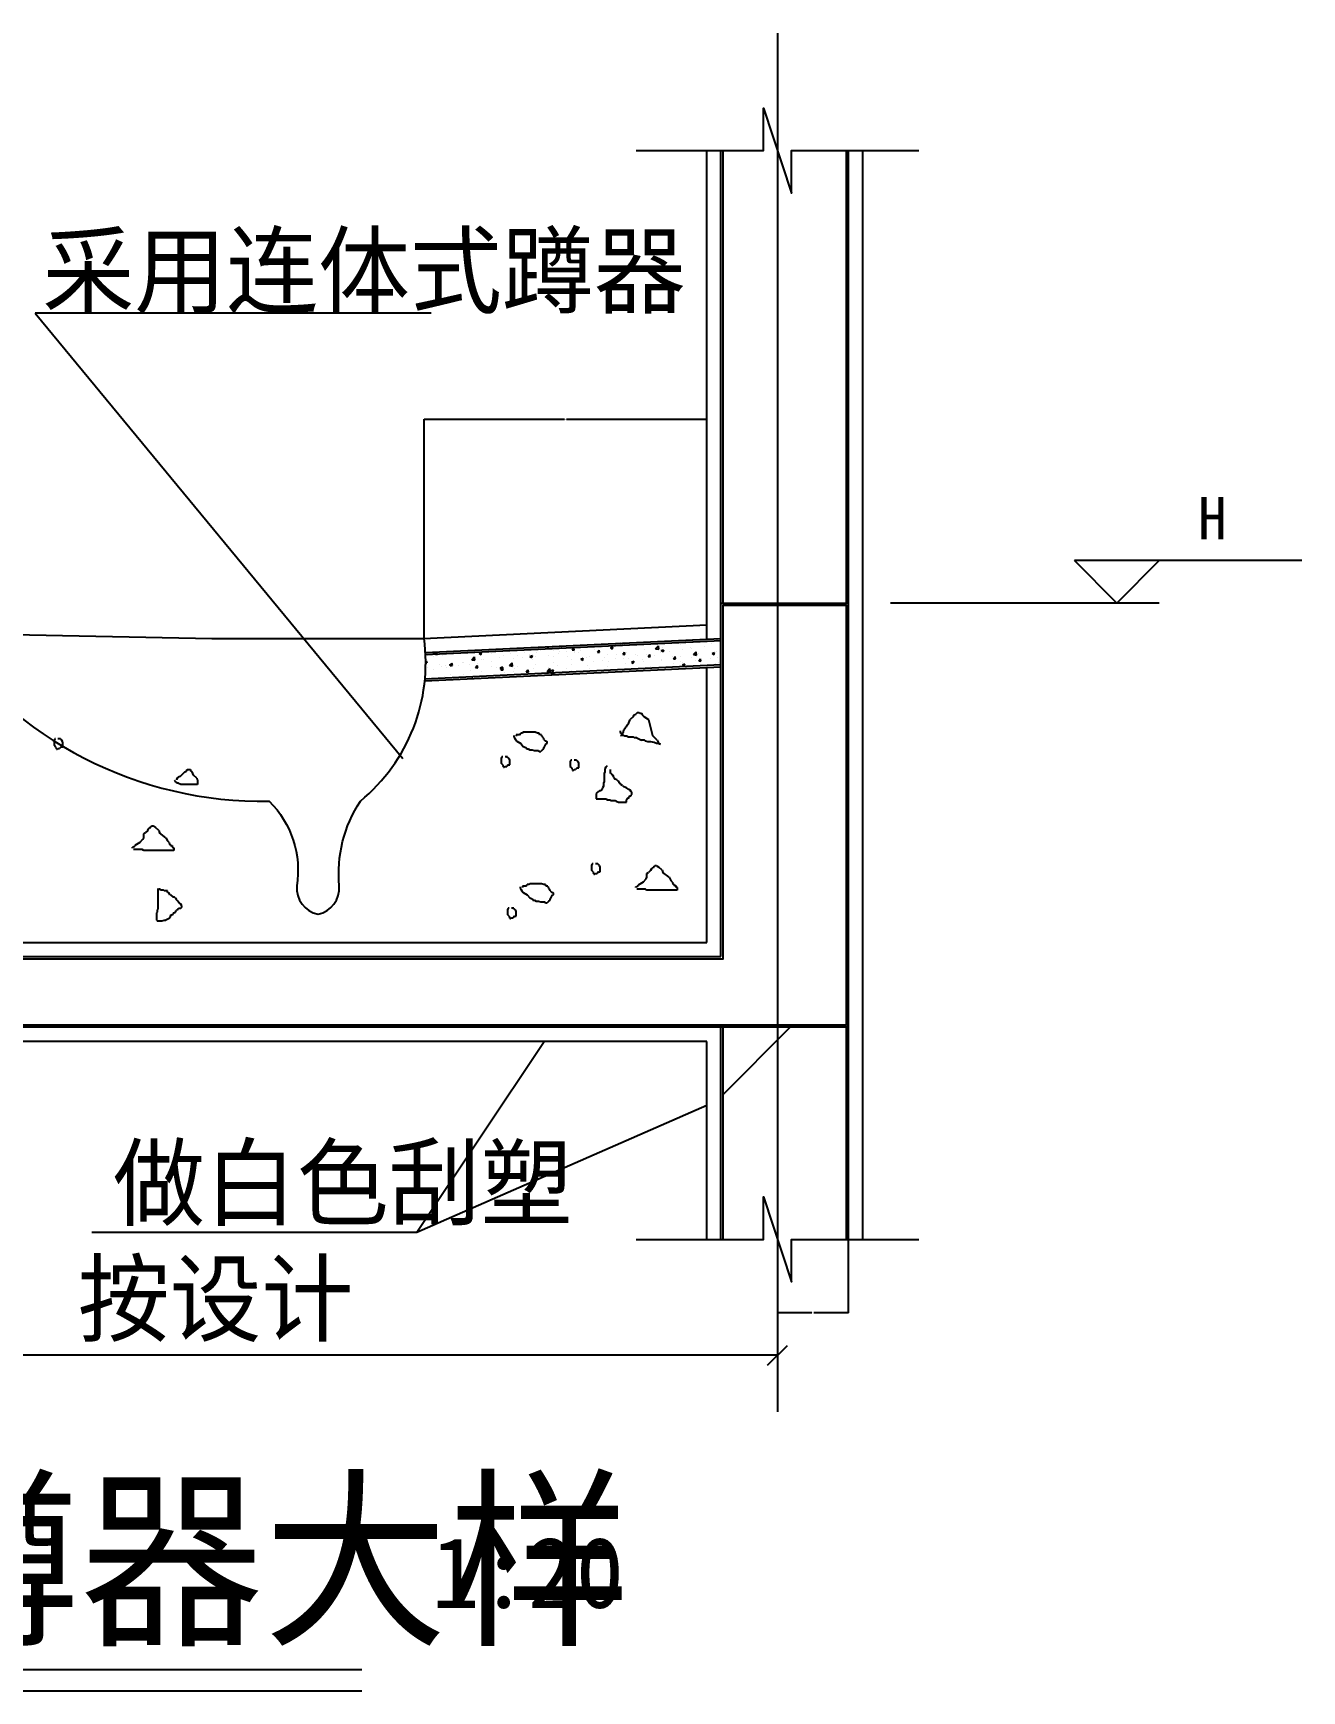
# Model space of a CAD drawing. Header units: metres. Extents: x -1734 to 1980, y 318 to 2961.
# Drawn here: x 185 to 1980, y 318 to 2662 of the extents above; entities that cross this region are included whole.
import ezdxf

# ---------------------------------------------------------------- set-up
doc = ezdxf.new("R2010")
doc.units = ezdxf.units.M
for name, color, linetype in [('DOTE', 1, 'Continuous'), ('PUB_DIM', 3, 'Continuous'), ('PUB_TEXT', 7, 'Continuous'), ('PUB_WALL', 255, 'Continuous'), ('S_FLOOR', 2, 'Continuous'), ('S_SURFACE', 6, 'Continuous'), ('S_WALL', 255, 'Continuous')]:
    doc.layers.add(name, color=color, linetype=linetype)
doc.dimstyles.get("Standard").update_dxf_attribs({"dimtxt": 2.5, "dimasz": 2.5, "dimexe": 1.25, "dimexo": 0.625, "dimtad": 1, "dimcen": 2.5, "dimazin": 3, "dimtfac": 1, "dimtmove": 0, "dimatfit": 3})

# ---------------------------------------------------------------- blocks, each defined once
blk = doc.blocks.new('_DIMX')
blk.add_lwpolyline([(-70, -70), (70, 70)])
blk = doc.blocks.new('*D2')
for p, q in [((1338.29, 1856.17), (1338.29, 1556.17)), ((1338.04, 1556.17), (1337.79, 1556.17)), ((1338.29, 1256.17), (1338.29, 1556.17)), ((1338.29, 1556.17), (1338.29, 1556.17)), ((1338.54, 1556.17), (1338.79, 1556.17))]:
    blk.add_line(p, q)
at = {"layer": 'Defpoints'}
for p in [(1338.29, 1856.17), (1338.29, 1556.17), (1338.29, 1256.17)]:
    blk.add_point(p, dxfattribs=at)
at = {"layer": 'PUB_DIM', "insert": (1338.29, 1557.295), "char_height": 1, "attachment_point": 5}
blk.add_mtext('按设计', dxfattribs=at)
blk = doc.blocks.new('*D4')
for p, q in [((1238.29, 982.3), (1238.29, 852.3)), ((1338.29, 982.3), (1338.29, 852.3)), ((1286.79, 852.3), (1238.04, 852.3)), ((1338.54, 852.3), (1289.79, 852.3))]:
    blk.add_line(p, q)
at = {"layer": 'Defpoints'}
for p in [(1238.29, 982.3), (1338.29, 982.3), (1338.29, 852.3)]:
    blk.add_point(p, dxfattribs=at)
at = {"layer": 'PUB_DIM', "insert": (1288.29, 852.3), "char_height": 1, "attachment_point": 5}
blk.add_mtext('100', dxfattribs=at)
blk = doc.blocks.new('*D7')
for p, q in [((738.29, 1806.17), (738.29, 2116.19)), ((738.54, 2116.19), (936.79, 2116.19)), ((939.79, 2116.19), (1138.04, 2116.19)), ((1138.29, 1806.17), (1138.29, 2116.19))]:
    blk.add_line(p, q)
at = {"layer": 'Defpoints'}
for p in [(738.29, 2116.19), (738.29, 1806.17), (1138.29, 1806.17)]:
    blk.add_point(p, dxfattribs=at)
at = {"layer": 'PUB_DIM', "insert": (938.29, 2116.19), "char_height": 1, "attachment_point": 5}
blk.add_mtext('400', dxfattribs=at)

msp = doc.modelspace()

# ---------------------------------------------------------------- hatches: boundary and pattern name
at = {"layer": 'S_SURFACE'}
h = msp.add_hatch(dxfattribs=at)
h.set_pattern_fill('ANSI31', scale=300)
h.paths.add_polyline_path([(1335.29, 2496.17), (1258.29, 2496.17), (1258.29, 2436.17), (1238.29, 2496.17), (1238.29, 1856.17), (1335.29, 1856.17)])
h.paths.add_polyline_path([(1161.29, 1856.17), (1238.29, 1856.17), (1238.29, 2496.17), (1218.29, 2556.17), (1218.29, 2496.17), (1161.29, 2496.17)])
h.paths.add_polyline_path([(1161.29, 956.17), (1218.29, 956.17), (1218.29, 1016.17), (1238.29, 956.17), (1238.29, 1256.17), (1161.29, 1256.17)])
h.paths.add_polyline_path([(1335.29, 1256.17), (1238.29, 1256.17), (1238.29, 956.17), (1258.29, 896.17), (1258.29, 956.17), (1335.29, 956.17)])

# ---------------------------------------------------------------- linework, layer by layer
msp.add_line((1238.09, 792.3), (-601.51, 792.3))
for points in [[(0, 347.88), (650.13, 347.88)], [(0, 317.6), (650.13, 317.6)]]:
    msp.add_lwpolyline(points)
at = {"layer": 'DOTE'}
msp.add_line((1238.29, 2662.3), (1238.29, 712.3), dxfattribs=at)
at = {"layer": 'PUB_DIM'}
for p, q in [((1980, 1916.17), (1658.29, 1916.17)), ((1718.29, 1856.17), (1658.29, 1916.17)), ((1778.29, 1916.17), (1718.29, 1856.17)), ((1778.29, 1856.17), (1398.29, 1856.17))]:
    msp.add_line(p, q, dxfattribs=at)
at = {"layer": 'PUB_WALL'}
for points in [[(1161.29, 1856.17), (1161.29, 2496.17)], [(1335.29, 2496.17), (1335.29, 1856.17)], [(-1261.71, 1853.17), (-544.71, 1853.17), (-544.71, 1353.17), (1161.29, 1353.17), (1161.29, 1853.17), (1335.29, 1853.17), (1335.29, 1259.17), (-658.71, 1259.17), (-658.71, 1759.17), (-1261.71, 1759.17)], [(740.32, 1783.26), (1158.43, 1803.17)], [(739.09, 1749.17), (1158.14, 1769.12)], [(1161.29, 956.17), (1161.29, 1256.17)], [(1335.29, 1256.17), (1335.29, 956.17)]]:
    msp.add_lwpolyline(points, dxfattribs=at)
at = {"layer": 'S_FLOOR'}
for p, q in [((1158.29, 1356.17), (1158.29, 1856.17)), ((1158.29, 1856.17), (1338.29, 1856.17)), ((1338.29, 1856.17), (1338.29, 1256.17)), ((740.18, 1786.26), (1158.29, 1806.17)), ((739.23, 1746.17), (1158.29, 1766.13)), ((-541.71, 1356.17), (1158.29, 1356.17)), ((1338.29, 1256.17), (-661.71, 1256.17))]:
    msp.add_line(p, q, dxfattribs=at)
at = {"layer": 'S_SURFACE'}
for p, q in [((1138.29, 1825.24), (1138.29, 2496.17)), ((1358.29, 2496.17), (1358.29, 956.17)), ((188.29, 2266.17), (708.29, 1636.17)), ((748.29, 2266.17), (188.29, 2266.17)), ((-541.31, 1826.17), (438.69, 1806.17)), ((438.29, 1806.17), (738.29, 1806.17)), ((737.33, 1806.15), (1138.29, 1825.24)), ((752.31, 1784.24), (754.92, 1786.96)), ((752.31, 1784.24), (756.75, 1783.55)), ((756.77, 1783.55), (756.37, 1787.03)), ((768.72, 1785.06), (768.72, 1785.06)), ((780.6, 1787.55), (780.6, 1787.55)), ((783.48, 1784.36), (783.48, 1784.36)), ((794.69, 1788.81), (794.69, 1788.81)), ((807.3, 1786.42), (807.3, 1786.42)), ((815.06, 1788.52), (815.06, 1788.52)), ((816.25, 1784.77), (819.75, 1786.11)), ((816.25, 1784.77), (818.73, 1783.09)), ((818.75, 1783.1), (819.77, 1786.12)), ((827.58, 1790.17), (827.58, 1790.17)), ((833.99, 1785.29), (833.99, 1785.29)), ((850.14, 1790.88), (850.14, 1790.88)), ((860.68, 1784.16), (860.68, 1784.16)), ((870.98, 1782.63), (870.98, 1782.63)), ((876.83, 1789.75), (876.83, 1789.75)), ((880.16, 1786.83), (880.16, 1786.83)), ((887.37, 1783.04), (887.37, 1783.04)), ((888.1, 1780.76), (891.6, 1782.11)), ((890.61, 1779.09), (891.62, 1782.11)), ((896.65, 1786.16), (896.65, 1786.16)), ((903.52, 1788.62), (903.52, 1788.62)), ((909.32, 1791.84), (909.32, 1791.84)), ((911.83, 1793.2), (912.91, 1794.49)), ((911.83, 1793.2), (914.82, 1792.93)), ((914.84, 1792.94), (914.54, 1794.56)), ((921.91, 1789.36), (921.91, 1789.36)), ((927.97, 1785.4), (927.97, 1785.4)), ((930.21, 1787.5), (930.21, 1787.5)), ((932.31, 1795.41), (932.6, 1795.21)), ((932.62, 1795.22), (932.69, 1795.43)), ((940.49, 1787.04), (940.49, 1787.04)), ((947.69, 1790.06), (950.1, 1792.93)), ((947.69, 1790.06), (950.68, 1789.8)), ((947.88, 1793.11), (947.88, 1793.11)), ((950.7, 1789.8), (950.12, 1792.94)), ((950.46, 1785.86), (950.46, 1785.86)), ((956.9, 1786.37), (956.9, 1786.37)), ((959.42, 1789.54), (959.42, 1789.54)), ((973.55, 1796.63), (973.55, 1796.63)), ((979.62, 1790.87), (979.62, 1790.87)), ((983.55, 1786.92), (985.96, 1789.79)), ((983.55, 1786.92), (986.54, 1786.66)), ((983.59, 1785.24), (983.59, 1785.24)), ((986.56, 1786.66), (985.98, 1789.8)), ((991, 1793.69), (991, 1793.69)), ((998.19, 1783.18), (998.19, 1783.18)), ((1001.97, 1792.89), (1005.47, 1794.23)), ((1001.97, 1792.89), (1004.46, 1791.21)), ((1003.52, 1795.34), (1003.52, 1795.34)), ((1004.48, 1791.21), (1005.49, 1794.23)), ((1008.78, 1795.87), (1008.78, 1795.87)), ((1010.28, 1784.11), (1010.28, 1784.11)), ((1015.53, 1799.37), (1016.93, 1799.15)), ((1016.95, 1799.16), (1016.92, 1799.44)), ((1019.42, 1783.78), (1021.83, 1786.65)), ((1019.42, 1783.78), (1022.41, 1783.52)), ((1022.43, 1783.53), (1021.85, 1786.66)), ((1022.45, 1797.84), (1022.45, 1797.84)), ((1024.16, 1786.93), (1024.16, 1786.93)), ((1036.97, 1782.99), (1036.97, 1782.99)), ((1040.88, 1782.27), (1040.88, 1782.27)), ((1049.84, 1790.45), (1049.84, 1790.45)), ((1053.4, 1783.92), (1053.4, 1783.92)), ((1055.28, 1780.64), (1057.69, 1783.52)), ((1057.03, 1783.38), (1057.03, 1783.38)), ((1058.29, 1780.39), (1057.71, 1783.52)), ((1065.85, 1791.57), (1069.74, 1795.63)), ((1065.85, 1791.57), (1070.3, 1790.88)), ((1070.32, 1790.88), (1069.76, 1795.63)), ((1072.33, 1786.41), (1072.33, 1786.41)), ((1073.83, 1788.88), (1077.33, 1790.22)), ((1073.83, 1788.88), (1076.31, 1787.2)), ((1075.09, 1793.65), (1075.09, 1793.65)), ((1076.33, 1787.21), (1077.35, 1790.23)), ((1086.19, 1788.39), (1086.19, 1788.39)), ((1101.06, 1797.4), (1101.06, 1797.4)), ((1103.91, 1790.57), (1103.91, 1790.57)), ((1115.35, 1793.39), (1115.35, 1793.39)), ((1116.43, 1792.22), (1116.43, 1792.22)), ((1117.03, 1804.21), (1118.33, 1803.33)), ((1118.35, 1803.34), (1118.66, 1804.28)), ((1119.21, 1783.29), (1123.1, 1787.35)), ((1119.21, 1783.29), (1123.66, 1782.6)), ((1123.68, 1782.6), (1123.13, 1787.35)), ((1126.12, 1784.28), (1126.12, 1784.28)), ((1126.73, 1800.92), (1126.73, 1800.92)), ((1135.36, 1794.71), (1135.36, 1794.71)), ((1144.51, 1798.4), (1144.51, 1798.4)), ((1145.68, 1784.88), (1149.18, 1786.22)), ((1145.68, 1784.88), (1148.17, 1783.2)), ((1148.19, 1783.2), (1149.2, 1786.23)), ((1151.38, 1787.48), (1151.38, 1787.48)), ((1151.99, 1804.12), (1151.99, 1804.12)), ((1153.47, 1804.02), (1153.47, 1804.02)), ((740.56, 1771.18), (742.44, 1771.01)), ((740.57, 1772.6), (741.86, 1774.15)), ((742.46, 1771.02), (741.88, 1774.15)), ((742.86, 1765.21), (742.86, 1765.21)), ((743.47, 1781.86), (743.47, 1781.86)), ((751.39, 1762.15), (751.39, 1762.15)), ((752.03, 1780.22), (752.03, 1780.22)), ((760.11, 1768.85), (760.11, 1768.85)), ((763.52, 1766.81), (763.52, 1766.81)), ((764.55, 1781.87), (764.55, 1781.87)), ((768.11, 1768.42), (768.11, 1768.42)), ((770.33, 1764.64), (770.33, 1764.64)), ((774.24, 1768.64), (777.74, 1769.98)), ((774.24, 1768.64), (776.72, 1766.96)), ((775.31, 1768.14), (777.72, 1771.01)), ((775.31, 1768.14), (778.3, 1767.87)), ((776.74, 1766.97), (777.76, 1769.99)), ((778.32, 1767.88), (777.74, 1771.01)), ((786.81, 1767.72), (786.81, 1767.72)), ((792.68, 1771.82), (792.68, 1771.82)), ((794.08, 1772.16), (794.08, 1772.16)), ((801.91, 1768.8), (801.91, 1768.8)), ((804.66, 1760.84), (804.66, 1760.84)), ((805.67, 1775.97), (809.56, 1780.03)), ((805.67, 1775.97), (810.11, 1775.28)), ((810.13, 1775.28), (809.58, 1780.03)), ((811.18, 1765), (813.59, 1767.87)), ((811.18, 1765), (814.16, 1764.74)), ((813.5, 1766.59), (813.5, 1766.59)), ((814.18, 1764.74), (813.61, 1767.88)), ((814.42, 1770.45), (814.42, 1770.45)), ((819.15, 1759.04), (819.15, 1759.04)), ((819.75, 1775.69), (819.75, 1775.69)), ((821.84, 1776.82), (821.84, 1776.82)), ((833.36, 1772.94), (833.36, 1772.94)), ((833.82, 1765.84), (833.82, 1765.84)), ((840.19, 1765.46), (840.19, 1765.46)), ((844.4, 1762.24), (844.4, 1762.24)), ((845.01, 1778.89), (845.01, 1778.89)), ((846.09, 1764.64), (849.59, 1765.98)), ((846.09, 1764.64), (848.58, 1762.96)), ((847.04, 1761.86), (849.45, 1764.73)), ((847.04, 1761.86), (850.03, 1761.6)), ((848.6, 1762.96), (849.61, 1765.99)), ((850.05, 1761.6), (849.47, 1764.74)), ((851, 1781.83), (851, 1781.83)), ((859.03, 1767.69), (862.92, 1771.75)), ((859.03, 1767.69), (863.48, 1767)), ((863.5, 1767), (862.94, 1771.75)), ((862.98, 1770.85), (862.98, 1770.85)), ((864.3, 1759.03), (864.3, 1759.03)), ((864.94, 1777.1), (864.94, 1777.1)), ((866.88, 1764.34), (866.88, 1764.34)), ((870.37, 1765.99), (870.37, 1765.99)), ((877.46, 1778.75), (877.46, 1778.75)), ((882.9, 1758.72), (885.31, 1761.6)), ((882.9, 1758.72), (885.89, 1758.46)), ((883.24, 1761.52), (883.24, 1761.52)), ((885.91, 1758.47), (885.33, 1761.6)), ((888.1, 1780.76), (890.59, 1779.09)), ((892.14, 1775.85), (892.14, 1775.85)), ((893.57, 1763.21), (893.57, 1763.21)), ((896.04, 1769.51), (896.04, 1769.51)), ((896.39, 1781.24), (896.39, 1781.24)), ((912.39, 1759.41), (916.29, 1763.47)), ((912.39, 1759.41), (916.84, 1758.72)), ((914.06, 1781.91), (914.06, 1781.91)), ((914.82, 1765.68), (914.82, 1765.68)), ((916.86, 1758.73), (916.31, 1763.47)), ((917.95, 1760.63), (921.45, 1761.98)), ((917.95, 1760.63), (920.44, 1758.95)), ((920.26, 1762.08), (920.26, 1762.08)), ((920.46, 1758.96), (921.47, 1761.98)), ((921.3, 1780.86), (921.3, 1780.86)), ((921.3, 1772.71), (921.3, 1772.71)), ((927.33, 1767.32), (927.33, 1767.32)), ((940.4, 1763.36), (940.4, 1763.36)), ((940.75, 1780.78), (940.75, 1780.78)), ((946.27, 1769.82), (946.27, 1769.82)), ((946.66, 1759.82), (946.66, 1759.82)), ((946.95, 1760.95), (946.95, 1760.95)), ((947.27, 1776.46), (947.27, 1776.46)), ((959.96, 1776.76), (963.46, 1778.1)), ((959.96, 1776.76), (962.45, 1775.08)), ((962.47, 1775.09), (963.48, 1778.11)), ((967.44, 1779.65), (967.44, 1779.65)), ((969.56, 1768.37), (969.56, 1768.37)), ((972.33, 1763.34), (972.33, 1763.34)), ((972.94, 1779.98), (972.94, 1779.98)), ((973.64, 1759.83), (973.64, 1759.83)), ((977.85, 1773.97), (977.85, 1773.97)), ((990.36, 1775.62), (990.36, 1775.62)), ((994.13, 1778.52), (994.13, 1778.52)), ((997.59, 1766.54), (997.59, 1766.54)), ((998.71, 1773.37), (998.71, 1773.37)), ((1000.33, 1758.7), (1000.33, 1758.7)), ((1009.3, 1778.11), (1009.3, 1778.11)), ((1020.82, 1777.4), (1020.82, 1777.4)), ((1023.56, 1770.29), (1023.56, 1770.29)), ((1027.73, 1762.55), (1027.73, 1762.55)), ((1027.87, 1778.38), (1027.87, 1778.38)), ((1031.82, 1772.75), (1035.32, 1774.1)), ((1031.82, 1772.75), (1034.3, 1771.08)), ((1034.32, 1771.08), (1035.34, 1774.1)), ((1040.24, 1764.2), (1040.24, 1764.2)), ((1047.52, 1776.27), (1047.52, 1776.27)), ((1049.23, 1773.81), (1049.23, 1773.81)), ((1055.28, 1780.64), (1058.27, 1780.38)), ((1059.18, 1766.69), (1059.18, 1766.69)), ((1063.66, 1781.86), (1063.66, 1781.86)), ((1074.21, 1775.14), (1074.21, 1775.14)), ((1074.48, 1777.01), (1074.48, 1777.01)), ((1090.36, 1780.73), (1090.36, 1780.73)), ((1090.76, 1770.85), (1090.76, 1770.85)), ((1091.14, 1777.51), (1093.55, 1780.38)), ((1091.14, 1777.51), (1094.13, 1777.25)), ((1094.15, 1777.25), (1093.57, 1780.39)), ((1099.84, 1764.11), (1099.84, 1764.11)), ((1100.45, 1780.76), (1100.45, 1780.76)), ((1100.9, 1774.01), (1100.9, 1774.01)), ((1103.27, 1772.5), (1103.27, 1772.5)), ((1103.67, 1768.75), (1107.17, 1770.09)), ((1103.67, 1768.75), (1106.16, 1767.07)), ((1106.18, 1767.08), (1107.19, 1770.1)), ((1117.05, 1779.6), (1117.05, 1779.6)), ((1122.21, 1774.99), (1122.21, 1774.99)), ((1125.52, 1767.63), (1125.52, 1767.63)), ((1127.01, 1774.37), (1129.42, 1777.24)), ((1127.01, 1774.37), (1129.99, 1774.11)), ((1127.59, 1772.89), (1127.59, 1772.89)), ((1130.01, 1774.11), (1129.44, 1777.25)), ((1138.29, 1376.17), (1138.29, 1764.92)), ((1142.45, 1768.56), (1142.45, 1768.56)), ((1143.74, 1778.47), (1143.74, 1778.47)), ((1150.77, 1770.83), (1150.77, 1770.83)), ((1153.79, 1779.15), (1153.79, 1779.15)), ((1154.28, 1771.76), (1154.28, 1771.76)), ((742.25, 1748.57), (742.25, 1748.57)), ((746.34, 1750.83), (746.34, 1750.83)), ((767.51, 1751.77), (767.51, 1751.77)), ((775.5, 1755.83), (775.5, 1755.83)), ((788.75, 1749.08), (788.75, 1749.08)), ((793.47, 1755.52), (793.47, 1755.52)), ((801.27, 1750.73), (801.27, 1750.73)), ((806.31, 1749.36), (807.58, 1749.85)), ((807.45, 1749.42), (807.6, 1749.86)), ((820.21, 1753.22), (820.21, 1753.22)), ((851.79, 1757.38), (851.79, 1757.38)), ((882.08, 1753.35), (882.08, 1753.35)), ((911.24, 1758.36), (911.24, 1758.36)), ((918.77, 1755.59), (921.18, 1758.46)), ((918.77, 1755.59), (921.75, 1755.32)), ((920.69, 1756.07), (920.69, 1756.07)), ((921.77, 1755.33), (921.2, 1758.46)), ((1027.84, 1686.82), (1030.08, 1691.3)), ((1034.57, 1695.79), (1030.08, 1691.3)), ((1034.57, 1695.79), (1035.69, 1698.03)), ((1035.69, 1698.03), (1037.93, 1699.15)), ((1040.17, 1701.39), (1037.93, 1699.15)), ((1040.17, 1701.39), (1042.41, 1701.39)), ((1042.41, 1701.39), (1043.54, 1700.27)), ((1043.54, 1700.27), (1045.78, 1700.27)), ((1045.78, 1700.27), (1046.9, 1698.03)), ((1046.9, 1698.03), (1049.14, 1695.79)), ((1049.14, 1695.79), (1055.87, 1691.3)), ((1055.87, 1691.3), (1061.47, 1668.89)), ((865.26, 1668.89), (865.26, 1666.65)), ((865.26, 1666.65), (866.38, 1665.53)), ((866.38, 1665.53), (867.5, 1663.29)), ((873.11, 1670.01), (868.63, 1670.01)), ((868.63, 1670.01), (868.63, 1667.77)), ((873.11, 1670.01), (875.35, 1672.25)), ((877.6, 1672.25), (875.35, 1672.25)), ((878.72, 1673.37), (877.6, 1672.25)), ((895.53, 1673.37), (878.72, 1673.37)), ((898.9, 1672.25), (895.53, 1673.37)), ((901.14, 1672.25), (898.9, 1672.25)), ((902.26, 1670.01), (901.14, 1672.25)), ((904.5, 1670.01), (902.26, 1670.01)), ((904.5, 1668.89), (904.5, 1670.01)), ((905.63, 1667.77), (904.5, 1668.89)), ((905.63, 1666.65), (905.63, 1667.77)), ((905.63, 1666.65), (907.87, 1664.41)), ((1015.5, 1675.61), (1015.5, 1673.37)), ((1015.5, 1673.37), (1016.63, 1672.25)), ((1016.63, 1672.25), (1019.99, 1672.25)), ((1021.11, 1668.89), (1016.63, 1668.89)), ((1016.63, 1668.89), (1016.63, 1667.77)), ((1019.99, 1672.25), (1021.11, 1676.73)), ((1021.11, 1676.73), (1023.35, 1680.1)), ((1022.23, 1667.77), (1021.11, 1668.89)), ((1025.6, 1667.77), (1022.23, 1667.77)), ((1023.35, 1680.1), (1024.47, 1681.22)), ((1024.47, 1681.22), (1025.6, 1683.46)), ((1025.6, 1683.46), (1027.84, 1686.82)), ((1026.72, 1666.65), (1025.6, 1667.77)), ((1034.57, 1666.65), (1026.72, 1666.65)), ((1035.69, 1665.53), (1034.57, 1666.65)), ((1039.05, 1665.53), (1035.69, 1665.53)), ((1039.05, 1665.53), (1045.78, 1662.16)), ((1068.2, 1662.16), (1061.47, 1668.89)), ((215.99, 1664.14), (214.87, 1661.9)), ((214.87, 1661.9), (214.87, 1655.18)), ((217.11, 1652.94), (214.87, 1655.18)), ((217.11, 1664.14), (215.99, 1664.14)), ((217.11, 1652.94), (217.11, 1651.82)), ((217.11, 1651.82), (218.23, 1650.69)), ((218.23, 1650.69), (218.23, 1649.57)), ((218.23, 1649.57), (219.35, 1649.57)), ((219.35, 1649.57), (220.47, 1650.69)), ((223.84, 1664.14), (220.47, 1664.14)), ((220.47, 1650.69), (222.72, 1650.69)), ((224.96, 1652.94), (222.72, 1650.69)), ((223.84, 1663.02), (223.84, 1664.14)), ((224.96, 1663.02), (223.84, 1663.02)), ((226.08, 1661.9), (224.96, 1663.02)), ((224.96, 1652.94), (227.2, 1652.94)), ((227.2, 1659.66), (226.08, 1661.9)), ((227.2, 1652.94), (227.2, 1659.66)), ((867.5, 1663.29), (869.75, 1661.04)), ((869.75, 1661.04), (875.35, 1657.68)), ((875.35, 1657.68), (878.72, 1653.2)), ((878.72, 1653.2), (882.08, 1652.08)), ((882.08, 1652.08), (883.2, 1649.84)), ((883.2, 1649.84), (885.44, 1649.84)), ((885.44, 1649.84), (887.69, 1648.71)), ((887.69, 1648.71), (891.05, 1648.71)), ((891.05, 1648.71), (894.41, 1647.59)), ((894.41, 1647.59), (900.02, 1647.59)), ((900.02, 1647.59), (901.14, 1646.47)), ((901.14, 1646.47), (903.38, 1646.47)), ((905.63, 1648.71), (903.38, 1646.47)), ((905.63, 1648.71), (907.87, 1649.84)), ((907.87, 1663.29), (907.87, 1664.41)), ((907.87, 1663.29), (910.11, 1661.04)), ((910.11, 1656.56), (907.87, 1652.08)), ((907.87, 1649.84), (907.87, 1652.08)), ((911.23, 1661.04), (910.11, 1661.04)), ((910.11, 1656.56), (911.23, 1657.68)), ((911.23, 1661.04), (912.35, 1659.92)), ((911.23, 1657.68), (912.35, 1657.68)), ((912.35, 1657.68), (912.35, 1659.92)), ((1050.26, 1662.16), (1045.78, 1662.16)), ((1051.38, 1661.04), (1050.26, 1662.16)), ((1054.75, 1659.92), (1051.38, 1661.04)), ((1059.23, 1659.92), (1054.75, 1659.92)), ((1063.72, 1658.8), (1059.23, 1659.92)), ((1067.08, 1657.68), (1063.72, 1658.8)), ((1069.32, 1657.68), (1067.08, 1657.68)), ((1068.2, 1662.16), (1070.44, 1657.68)), ((1071.57, 1656.56), (1069.32, 1657.68)), ((1070.44, 1657.68), (1072.69, 1656.56)), ((1072.69, 1656.56), (1071.57, 1656.56)), ((400.02, 1617.33), (402.26, 1618.45)), ((402.26, 1618.45), (403.38, 1620.69)), ((403.38, 1620.69), (407.87, 1620.69)), ((407.87, 1620.69), (407.87, 1619.57)), ((410.11, 1617.33), (407.87, 1619.57)), ((848.44, 1638.63), (847.32, 1636.39)), ((847.32, 1636.39), (847.32, 1629.66)), ((849.56, 1627.42), (847.32, 1629.66)), ((849.56, 1638.63), (848.44, 1638.63)), ((849.56, 1627.42), (849.56, 1626.3)), ((849.56, 1626.3), (850.69, 1625.18)), ((850.69, 1625.18), (850.69, 1624.06)), ((850.69, 1624.06), (851.81, 1624.06)), ((851.81, 1624.06), (852.93, 1625.18)), ((856.29, 1638.63), (852.93, 1638.63)), ((852.93, 1625.18), (855.17, 1625.18)), ((857.41, 1627.42), (855.17, 1625.18)), ((856.29, 1637.51), (856.29, 1638.63)), ((857.41, 1637.51), (856.29, 1637.51)), ((858.53, 1636.39), (857.41, 1637.51)), ((857.41, 1627.42), (859.66, 1627.42)), ((859.66, 1634.14), (858.53, 1636.39)), ((859.66, 1627.42), (859.66, 1634.14)), ((945.99, 1634.14), (944.87, 1631.9)), ((944.87, 1631.9), (944.87, 1625.18)), ((947.11, 1622.94), (944.87, 1625.18)), ((947.11, 1634.14), (945.99, 1634.14)), ((947.11, 1622.94), (947.11, 1621.82)), ((947.11, 1621.82), (948.23, 1620.69)), ((948.23, 1620.69), (948.23, 1619.57)), ((948.23, 1619.57), (949.35, 1619.57)), ((949.35, 1619.57), (950.47, 1620.69)), ((953.84, 1634.14), (950.47, 1634.14)), ((950.47, 1620.69), (952.72, 1620.69)), ((954.96, 1622.94), (952.72, 1620.69)), ((953.84, 1633.02), (953.84, 1634.14)), ((954.96, 1633.02), (953.84, 1633.02)), ((956.08, 1631.9), (954.96, 1633.02)), ((954.96, 1622.94), (957.2, 1622.94)), ((957.2, 1629.66), (956.08, 1631.9)), ((957.2, 1622.94), (957.2, 1629.66)), ((995.32, 1624.06), (994.2, 1621.82)), ((994.2, 1621.82), (994.2, 1617.33)), ((995.32, 1624.06), (997.57, 1626.3)), ((1002.05, 1615.09), (1002.05, 1620.69)), ((386.56, 1603.88), (385.44, 1605)), ((386.56, 1602.76), (386.56, 1603.88)), ((387.68, 1602.76), (386.56, 1602.76)), ((388.8, 1601.64), (387.68, 1602.76)), ((388.8, 1607.25), (389.93, 1609.49)), ((388.8, 1606.12), (388.8, 1607.25)), ((391.05, 1601.64), (388.8, 1601.64)), ((389.93, 1609.49), (391.05, 1610.61)), ((391.05, 1610.61), (394.41, 1611.73)), ((392.17, 1600.52), (391.05, 1601.64)), ((394.41, 1599.4), (392.17, 1600.52)), ((400.02, 1617.33), (394.41, 1611.73)), ((417.96, 1599.4), (394.41, 1599.4)), ((412.35, 1612.85), (410.11, 1617.33)), ((416.84, 1608.37), (412.35, 1612.85)), ((416.84, 1608.37), (416.84, 1607.25)), ((416.84, 1607.25), (417.96, 1606.12)), ((417.96, 1606.12), (417.96, 1599.4)), ((991.96, 1597.16), (990.84, 1594.92)), ((990.84, 1594.92), (990.84, 1593.8)), ((993.08, 1603.88), (991.96, 1601.64)), ((991.96, 1601.64), (991.96, 1597.16)), ((994.2, 1617.33), (993.08, 1615.09)), ((993.08, 1615.09), (993.08, 1603.88)), ((1003.17, 1615.09), (1002.05, 1615.09)), ((1004.29, 1613.97), (1003.17, 1615.09)), ((1004.29, 1612.85), (1004.29, 1613.97)), ((1005.41, 1612.85), (1004.29, 1612.85)), ((1006.54, 1610.61), (1005.41, 1612.85)), ((1006.54, 1609.49), (1006.54, 1610.61)), ((1006.54, 1609.49), (1008.78, 1607.25)), ((1011.02, 1606.12), (1008.78, 1607.25)), ((1011.02, 1606.12), (1013.26, 1603.88)), ((1014.38, 1603.88), (1013.26, 1603.88)), ((1014.38, 1601.64), (1014.38, 1603.88)), ((1015.5, 1601.64), (1014.38, 1601.64)), ((1016.63, 1599.4), (1015.5, 1601.64)), ((1018.87, 1598.28), (1016.63, 1599.4)), ((1018.87, 1598.28), (1021.11, 1596.04)), ((1024.47, 1594.92), (1021.11, 1596.04)), ((1027.84, 1592.67), (1024.47, 1594.92)), ((982.99, 1588.19), (981.87, 1587.07)), ((981.87, 1587.07), (981.87, 1579.23)), ((981.87, 1579.23), (995.32, 1579.23)), ((984.11, 1588.19), (982.99, 1588.19)), ((985.23, 1589.31), (984.11, 1589.31)), ((984.11, 1589.31), (984.11, 1588.19)), ((986.35, 1590.43), (985.23, 1589.31)), ((988.6, 1590.43), (986.35, 1590.43)), ((988.6, 1591.55), (990.84, 1593.8)), ((988.6, 1591.55), (988.6, 1590.43)), ((995.32, 1579.23), (997.57, 1578.1)), ((997.57, 1578.1), (1000.93, 1578.1)), ((1000.93, 1578.1), (1003.17, 1576.98)), ((1003.17, 1576.98), (1008.78, 1576.98)), ((1008.78, 1576.98), (1009.9, 1575.86)), ((1009.9, 1575.86), (1013.26, 1574.74)), ((1013.26, 1574.74), (1024.47, 1574.74)), ((1026.72, 1580.35), (1024.47, 1578.1)), ((1024.47, 1574.74), (1024.47, 1578.1)), ((1026.72, 1580.35), (1028.96, 1581.47)), ((1030.08, 1591.55), (1027.84, 1592.67)), ((1028.96, 1581.47), (1028.96, 1583.71)), ((1028.96, 1583.71), (1031.2, 1583.71)), ((1031.2, 1589.31), (1030.08, 1591.55)), ((1032.32, 1589.31), (1031.2, 1589.31)), ((1032.32, 1585.95), (1031.2, 1584.83)), ((1031.2, 1583.71), (1031.2, 1584.83)), ((1032.32, 1585.95), (1032.32, 1589.31)), ((340.59, 1522.06), (341.71, 1524.31)), ((341.71, 1529.91), (343.96, 1531.03)), ((341.71, 1524.31), (341.71, 1529.91)), ((347.32, 1534.39), (343.96, 1531.03)), ((347.32, 1534.39), (348.44, 1536.64)), ((348.44, 1536.64), (350.68, 1538.88)), ((350.68, 1538.88), (351.8, 1538.88)), ((351.8, 1538.88), (351.8, 1540)), ((351.8, 1540), (352.93, 1540)), ((352.93, 1540), (352.93, 1541.12)), ((352.93, 1541.12), (355.17, 1541.12)), ((355.17, 1541.12), (356.29, 1540)), ((356.29, 1540), (358.53, 1538.88)), ((363.02, 1534.39), (358.53, 1538.88)), ((363.02, 1534.39), (364.14, 1531.03)), ((373.11, 1524.31), (364.14, 1531.03)), ((373.11, 1524.31), (375.35, 1519.82)), ((326.02, 1510.86), (328.26, 1511.98)), ((326.02, 1509.74), (326.02, 1510.86)), ((339.47, 1507.49), (327.14, 1507.49)), ((328.26, 1511.98), (329.38, 1513.1)), ((336.11, 1517.58), (329.38, 1513.1)), ((336.11, 1517.58), (340.59, 1522.06)), ((341.71, 1506.37), (339.47, 1507.49)), ((384.32, 1506.37), (341.71, 1506.37)), ((377.59, 1517.58), (375.35, 1519.82)), ((377.59, 1517.58), (377.59, 1516.46)), ((377.59, 1516.46), (378.71, 1515.34)), ((378.71, 1515.34), (379.84, 1513.1)), ((379.84, 1513.1), (382.08, 1513.1)), ((382.08, 1513.1), (382.08, 1510.86)), ((382.08, 1510.86), (383.2, 1510.86)), ((383.2, 1510.86), (384.32, 1509.74)), ((384.32, 1509.74), (384.32, 1506.37)), ((976.26, 1487.32), (975.14, 1485.08)), ((975.14, 1485.08), (975.14, 1478.35)), ((977.38, 1476.11), (975.14, 1478.35)), ((977.38, 1487.32), (976.26, 1487.32)), ((984.11, 1487.32), (980.75, 1487.32)), ((984.11, 1486.2), (984.11, 1487.32)), ((985.23, 1486.2), (984.11, 1486.2)), ((986.35, 1485.08), (985.23, 1486.2)), ((987.47, 1482.84), (986.35, 1485.08)), ((987.47, 1476.11), (987.47, 1482.84)), ((1059.23, 1478.35), (1055.87, 1474.99)), ((1059.23, 1478.35), (1060.35, 1480.6)), ((1060.35, 1480.6), (1062.6, 1482.84)), ((1062.6, 1482.84), (1063.72, 1482.84)), ((1063.72, 1483.96), (1064.84, 1483.96)), ((1063.72, 1482.84), (1063.72, 1483.96)), ((1064.84, 1485.08), (1067.08, 1485.08)), ((1064.84, 1483.96), (1064.84, 1485.08)), ((1067.08, 1485.08), (1068.2, 1483.96)), ((1068.2, 1483.96), (1070.44, 1482.84)), ((1074.93, 1478.35), (1070.44, 1482.84)), ((1074.93, 1478.35), (1076.05, 1474.99)), ((874.23, 1454.82), (874.23, 1452.58)), ((877.6, 1455.94), (877.6, 1453.7)), ((882.08, 1455.94), (877.6, 1455.94)), ((882.08, 1455.94), (884.32, 1458.18)), ((886.56, 1458.18), (884.32, 1458.18)), ((887.69, 1459.3), (886.56, 1458.18)), ((904.5, 1459.3), (887.69, 1459.3)), ((907.87, 1458.18), (904.5, 1459.3)), ((910.11, 1458.18), (907.87, 1458.18)), ((911.23, 1455.94), (910.11, 1458.18)), ((913.47, 1455.94), (911.23, 1455.94)), ((913.47, 1454.82), (913.47, 1455.94)), ((914.6, 1453.7), (913.47, 1454.82)), ((977.38, 1476.11), (977.38, 1474.99)), ((977.38, 1474.99), (978.5, 1473.87)), ((978.5, 1473.87), (978.5, 1472.75)), ((978.5, 1472.75), (979.63, 1472.75)), ((979.63, 1472.75), (980.75, 1473.87)), ((980.75, 1473.87), (982.99, 1473.87)), ((985.23, 1476.11), (982.99, 1473.87)), ((985.23, 1476.11), (987.47, 1476.11)), ((1037.93, 1454.82), (1040.17, 1455.94)), ((1037.93, 1453.7), (1037.93, 1454.82)), ((1040.17, 1455.94), (1041.29, 1457.06)), ((1048.02, 1461.54), (1041.29, 1457.06)), ((1048.02, 1461.54), (1052.51, 1466.03)), ((1052.51, 1466.03), (1053.63, 1468.27)), ((1053.63, 1473.87), (1055.87, 1474.99)), ((1053.63, 1468.27), (1053.63, 1473.87)), ((1085.02, 1468.27), (1076.05, 1474.99)), ((1085.02, 1468.27), (1087.26, 1463.78)), ((1089.51, 1461.54), (1087.26, 1463.78)), ((1089.51, 1461.54), (1089.51, 1460.42)), ((1089.51, 1460.42), (1090.63, 1459.3)), ((1090.63, 1459.3), (1091.75, 1457.06)), ((1091.75, 1457.06), (1093.99, 1457.06)), ((1093.99, 1457.06), (1093.99, 1454.82)), ((1093.99, 1454.82), (1095.11, 1454.82)), ((1095.11, 1454.82), (1096.23, 1453.7)), ((361.9, 1452.58), (361.9, 1423.43)), ((364.14, 1451.45), (363.02, 1451.45)), ((366.38, 1450.33), (364.14, 1451.45)), ((369.74, 1450.33), (366.38, 1450.33)), ((370.87, 1449.21), (369.74, 1450.33)), ((375.35, 1449.21), (370.87, 1449.21)), ((375.35, 1446.97), (375.35, 1449.21)), ((376.47, 1446.97), (375.35, 1446.97)), ((376.47, 1446.97), (377.59, 1445.85)), ((378.71, 1443.61), (377.59, 1445.85)), ((379.84, 1443.61), (378.71, 1443.61)), ((379.84, 1443.61), (383.2, 1440.25)), ((385.44, 1440.25), (383.2, 1440.25)), ((386.56, 1439.13), (385.44, 1440.25)), ((386.56, 1439.13), (387.68, 1436.88)), ((389.93, 1434.64), (387.68, 1436.88)), ((392.17, 1431.28), (389.93, 1434.64)), ((394.41, 1430.16), (392.17, 1431.28)), ((874.23, 1452.58), (875.35, 1451.45)), ((875.35, 1451.45), (876.47, 1449.21)), ((876.47, 1449.21), (878.72, 1446.97)), ((878.72, 1446.97), (884.32, 1443.61)), ((884.32, 1443.61), (887.69, 1439.13)), ((887.69, 1439.13), (891.05, 1438.01)), ((891.05, 1438.01), (892.17, 1435.76)), ((892.17, 1435.76), (894.41, 1435.76)), ((894.41, 1435.76), (896.66, 1434.64)), ((896.66, 1434.64), (900.02, 1434.64)), ((900.02, 1434.64), (903.38, 1433.52)), ((903.38, 1433.52), (908.99, 1433.52)), ((908.99, 1433.52), (910.11, 1432.4)), ((910.11, 1432.4), (912.35, 1432.4)), ((914.6, 1434.64), (912.35, 1432.4)), ((914.6, 1452.58), (914.6, 1453.7)), ((914.6, 1452.58), (916.84, 1450.33)), ((914.6, 1434.64), (916.84, 1435.76)), ((916.84, 1449.21), (916.84, 1450.33)), ((916.84, 1449.21), (919.08, 1446.97)), ((919.08, 1442.49), (916.84, 1438.01)), ((916.84, 1435.76), (916.84, 1438.01)), ((920.2, 1446.97), (919.08, 1446.97)), ((919.08, 1442.49), (920.2, 1443.61)), ((920.2, 1446.97), (921.32, 1445.85)), ((920.2, 1443.61), (921.32, 1443.61)), ((921.32, 1443.61), (921.32, 1445.85)), ((1051.38, 1451.45), (1039.05, 1451.45)), ((1053.63, 1450.33), (1051.38, 1451.45)), ((1096.23, 1450.33), (1053.63, 1450.33)), ((1096.23, 1453.7), (1096.23, 1450.33)), ((360.77, 1418.95), (359.65, 1417.83)), ((359.65, 1417.83), (359.65, 1407.74)), ((359.65, 1407.74), (360.77, 1407.74)), ((361.9, 1423.43), (360.77, 1422.31)), ((360.77, 1422.31), (360.77, 1418.95)), ((360.77, 1407.74), (360.77, 1406.62)), ((367.5, 1406.62), (370.87, 1407.74)), ((370.87, 1407.74), (373.11, 1407.74)), ((377.59, 1409.99), (373.11, 1407.74)), ((379.84, 1412.23), (377.59, 1409.99)), ((379.84, 1414.47), (382.08, 1415.59)), ((379.84, 1412.23), (379.84, 1414.47)), ((382.08, 1415.59), (383.2, 1415.59)), ((384.32, 1417.83), (383.2, 1416.71)), ((383.2, 1415.59), (383.2, 1416.71)), ((384.32, 1417.83), (386.56, 1418.95)), ((386.56, 1418.95), (387.68, 1421.19)), ((389.93, 1423.43), (387.68, 1421.19)), ((389.93, 1423.43), (391.05, 1423.43)), ((391.05, 1424.56), (394.41, 1424.56)), ((391.05, 1423.43), (391.05, 1424.56)), ((395.53, 1427.92), (394.41, 1430.16)), ((394.41, 1425.68), (395.53, 1425.68)), ((394.41, 1424.56), (394.41, 1425.68)), ((395.53, 1425.68), (395.53, 1427.92)), ((857.41, 1424.56), (856.29, 1422.31)), ((856.29, 1422.31), (856.29, 1415.59)), ((858.53, 1413.35), (856.29, 1415.59)), ((858.53, 1424.56), (857.41, 1424.56)), ((858.53, 1413.35), (858.53, 1412.23)), ((858.53, 1412.23), (859.66, 1411.11)), ((859.66, 1411.11), (859.66, 1409.99)), ((859.66, 1409.99), (860.78, 1409.99)), ((860.78, 1409.99), (861.9, 1411.11)), ((865.26, 1424.56), (861.9, 1424.56)), ((861.9, 1411.11), (864.14, 1411.11)), ((866.38, 1413.35), (864.14, 1411.11)), ((865.26, 1423.43), (865.26, 1424.56)), ((866.38, 1423.43), (865.26, 1423.43)), ((867.5, 1422.31), (866.38, 1423.43)), ((866.38, 1413.35), (868.63, 1413.35)), ((868.63, 1420.07), (867.5, 1422.31)), ((868.63, 1413.35), (868.63, 1420.07)), ((360.77, 1406.62), (367.5, 1406.62)), ((-521.71, 1376.17), (1138.29, 1376.17)), ((1138.29, 1236.17), (-681.71, 1236.17)), ((728.29, 966.17), (908.29, 1236.17)), ((1138.29, 956.17), (1138.29, 1236.17)), ((728.29, 966.17), (1138.29, 1146.17)), ((268.29, 966.17), (728.29, 966.17))]:
    msp.add_line(p, q, dxfattribs=at)
for points in [[(1038.29, 2496.17), (1218.29, 2496.17), (1218.29, 2556.17), (1258.29, 2436.17), (1258.29, 2496.17), (1438.29, 2496.17)], [(1038.29, 956.17), (1218.29, 956.17), (1218.29, 1016.17), (1258.29, 896.17), (1258.29, 956.17), (1438.29, 956.17)]]:
    msp.add_lwpolyline(points, dxfattribs=at)
msp.add_lwpolyline([(54.96, 1814, 0.25), (519.32, 1575.9, -0.24), (558.29, 1456.17, 0.38), (588.29, 1416.17, 0.38), (618.29, 1456.17, -0.17), (648.29, 1576.17, 0.26), (738.29, 1806.17)], format="xyb", dxfattribs=at)
at = {"layer": 'S_WALL'}
for p, q in [((1158.29, 1856.17), (1158.29, 2496.17)), ((1338.29, 2496.17), (1338.29, 1856.17)), ((1158.29, 956.17), (1158.29, 1256.17)), ((1338.29, 1256.17), (1338.29, 956.17))]:
    msp.add_line(p, q, dxfattribs=at)

# ---------------------------------------------------------------- block references
at = {"xscale": 0.2, "yscale": 0.2, "zscale": 0.2}
msp.add_blockref('_DIMX', (1238.29, 792.3), dxfattribs=at)

# ---------------------------------------------------------------- texts
at = {"layer": 'PUB_DIM'}
msp.add_text('H', height=60, dxfattribs=at).set_placement((1833.14, 1946.17))
at = {"layer": 'PUB_TEXT'}
for s, height, p in [('采用连体式蹲器', 100, (198.46, 2276.48)), ('做白色刮塑', 100, (298.29, 986.17)), ('按设计', 100, (248.36, 822.3)), ('蹲器大样', 200, (-8.46, 402.54)), ('1:20', 100, (748.87, 434.97))]:
    msp.add_text(s, height=height, dxfattribs=at).set_placement(p)

# ---------------------------------------------------------------- dimensions: what is measured, and where the dimension line sits
at = {"layer": 'PUB_DIM'}
for base, p1, p2, picture, middle in [((738.29, 2116.19), (738.29, 1806.17), (1138.29, 1806.17), '*D7', (938.29, 2116.19)), ((1338.29, 852.3), (1338.29, 982.3), (1238.29, 982.3), '*D4', (1288.29, 852.3))]:
    dim = msp.add_linear_dim(base=base, p1=p1, p2=p2, dimstyle='Standard', dxfattribs=at)
    dim.commit()
    dim.dimension.update_dxf_attribs({"geometry": picture, "text_midpoint": middle})
dim = msp.add_linear_dim(base=(1338.29, 1556.17), p1=(1338.29, 1256.17), p2=(1338.29, 1856.17), text='按设计', dimstyle='Standard', dxfattribs=at)
dim.commit()
dim.dimension.update_dxf_attribs({"geometry": '*D2', "text_midpoint": (1338.29, 1557.295)})

doc.saveas('drawing.dxf')
